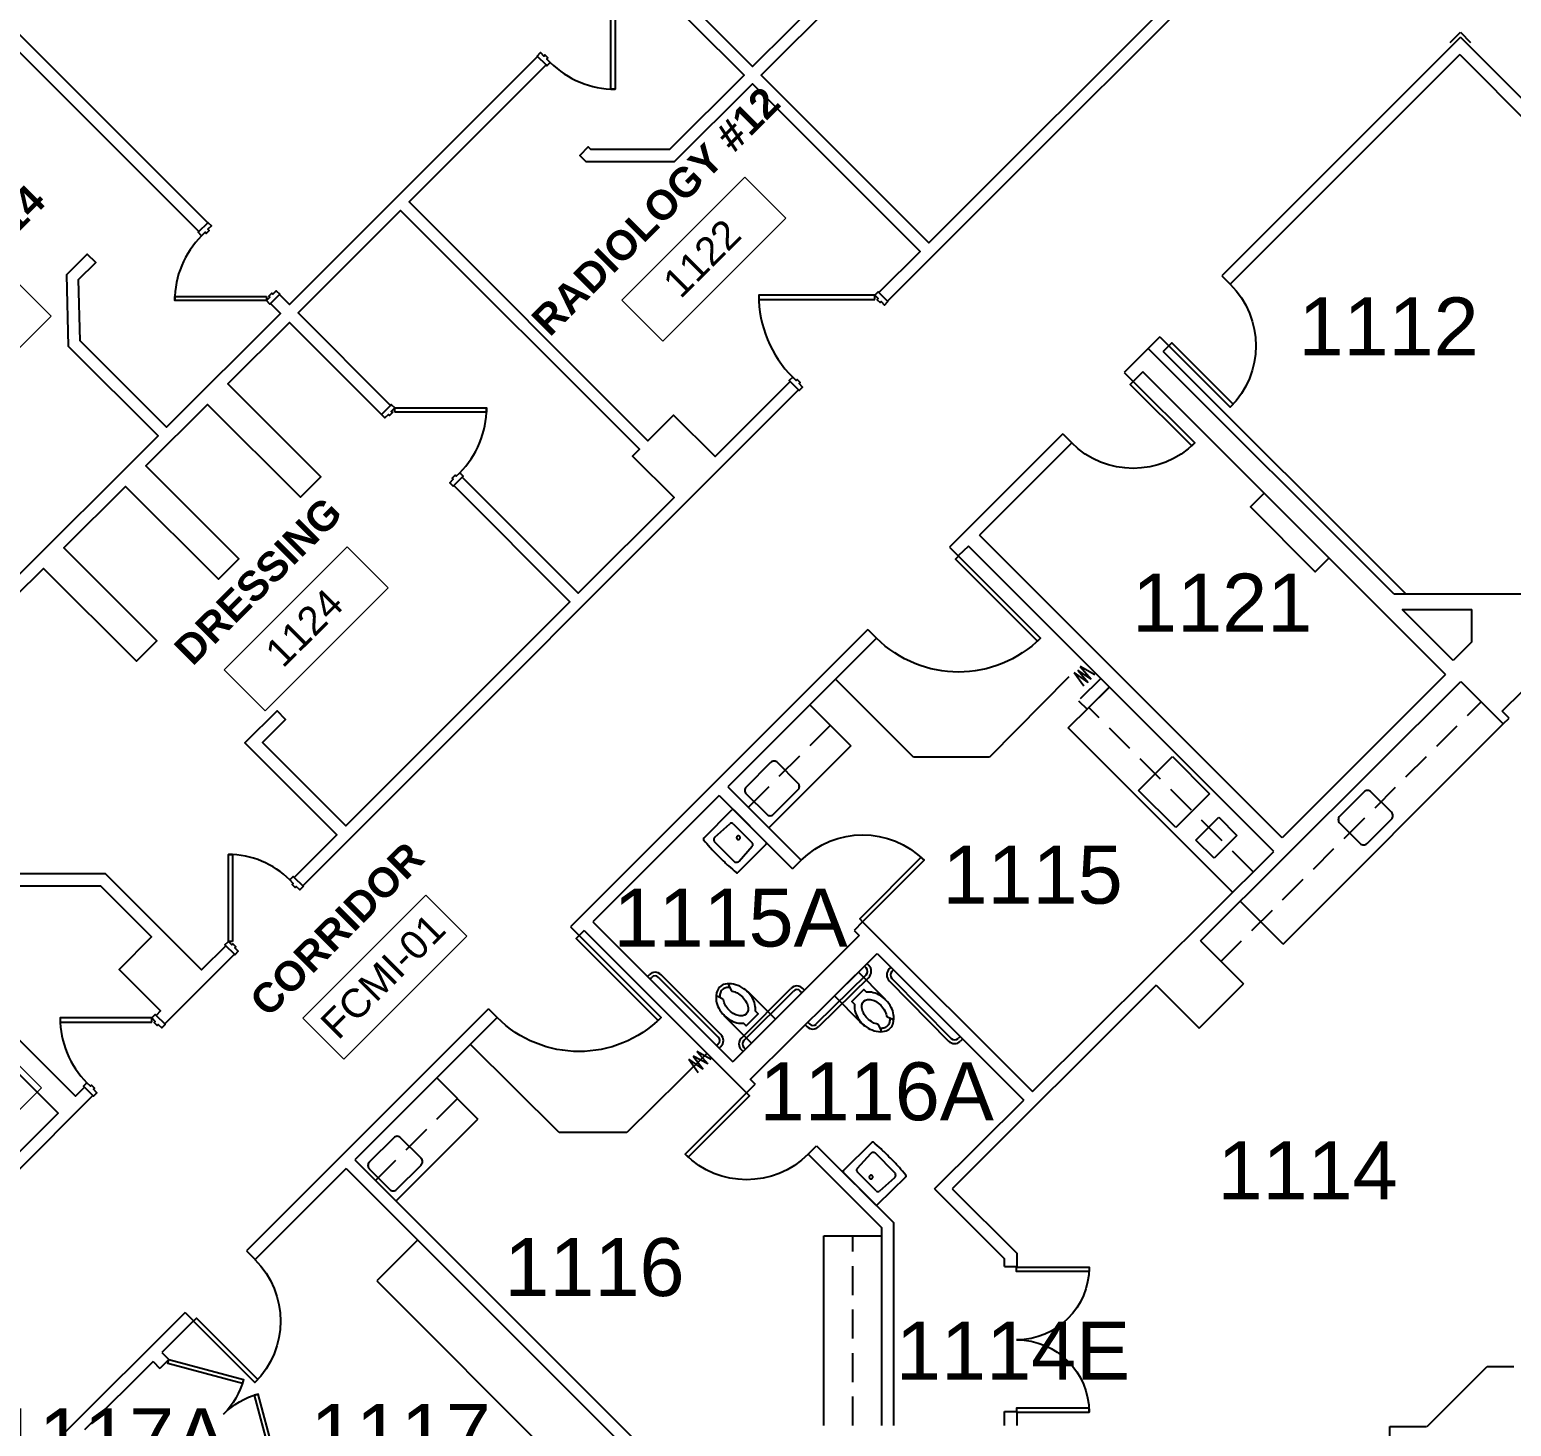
# Model space of a CAD drawing. Header units: inches. Extents: x -59 to 5745, y -269 to 4477.
# Drawn here: x 1845 to 2458, y 631 to 1210 of the extents above; entities that cross this region are included whole.
import ezdxf

# ---------------------------------------------------------------- set-up
doc = ezdxf.new("R2010")
doc.units = ezdxf.units.IN
doc.header["$LTSCALE"] = 96
doc.header["$MEASUREMENT"] = 0
doc.linetypes.add('HIDDEN2', pattern=[0.1875, 0.125, -0.0625])
doc.layers.get('0').update_dxf_attribs({"linetype": 'CONTINUOUS'})
for name, color, linetype in [('A-ANNO-ROOM', 4, 'CONTINUOUS'), ('A-DOOR', 2, 'CONTINUOUS'), ('A-FLOR-CASE', 3, 'CONTINUOUS'), ('A-FLOR-CASE-UPPR', 3, 'HIDDEN2'), ('A-FLOR-HRAL', 1, 'CONTINUOUS'), ('A-FLOR-PFIX', 2, 'CONTINUOUS'), ('A-WALL-FULL', 6, 'CONTINUOUS'), ('X-CLNG-TRAK', 5, 'CONTINUOUS')]:
    doc.layers.add(name, color=color, linetype=linetype)
doc.layers.add('A-AREA-IDEN', color=2, linetype='CONTINUOUS', lineweight=9)
doc.styles.add('Arial', font='arial.ttf')
doc.styles.add('Arial_2', font='arial.ttf', dxfattribs={"height": 11.802395})
doc.styles.add('Arial_B', font='arialbd.ttf', dxfattribs={"height": 12.177074})

# ---------------------------------------------------------------- blocks, each defined once
blk = doc.blocks.new('*U17')
for p, q in [((0, 0), (0, 0)), ((36, 0), (36, 0))]:
    blk.add_line(p, q)
blk.add_lwpolyline([(0, 0), (0, 36), (1.75, 36), (1.75, 0)], close=True)
blk.add_arc((0, 0), 36, 0, 90)
blk = doc.blocks.new('*U78')
for p, q in [((0, 0), (0, 0)), ((-48, 0), (-48, 0))]:
    blk.add_line(p, q)
blk.add_lwpolyline([(0, 0), (0, 48), (-1.75, 48), (-1.75, 0)], close=True)
blk.add_arc((0, 0), 48, 90, 180)
blk = doc.blocks.new('*U19')
for p, q in [((0, 0), (0, 0)), ((-36, 0), (-36, 0))]:
    blk.add_line(p, q)
blk.add_lwpolyline([(0, 0), (0, 36), (-1.75, 36), (-1.75, 0)], close=True)
blk.add_arc((0, 0), 36, 90, 180)
blk = doc.blocks.new('*U80')
for p, q in [((0, 0), (0, 0)), ((32, 0), (32, 0))]:
    blk.add_line(p, q)
blk.add_lwpolyline([(0, 0), (27.71, -16), (28.59, -14.48), (0.88, 1.52)], close=True)
blk.add_arc((0, 0), 32, 330, 0)
blk = doc.blocks.new('*U81')
for p, q in [((0, 0), (0, 0)), ((-32, 0), (-32, 0))]:
    blk.add_line(p, q)
blk.add_lwpolyline([(0, 0), (-27.71, -16), (-28.59, -14.48), (-0.88, 1.52)], close=True)
blk.add_arc((0, 0), 32, 180, 210)
blk = doc.blocks.new('*U82')
for p, q in [((0, 0), (0, 0)), ((36, 0), (36, 0))]:
    blk.add_line(p, q)
blk.add_lwpolyline([(0, 0), (0, 36), (1.75, 36), (1.75, 0)], close=True)
blk.add_arc((0, 0), 36, 0, 90)
blk = doc.blocks.new('*U79')
for p, q in [((0, 0), (0, 0)), ((-36, 0), (-36, 0))]:
    blk.add_line(p, q)
blk.add_lwpolyline([(0, 0), (0, -36), (-1.75, -36), (-1.75, 0)], close=True)
blk.add_arc((0, 0), 36, 180, 270)
blk = doc.blocks.new('*U83')
for p, q in [((0, 0), (0, 0)), ((30, 0), (30, 0))]:
    blk.add_line(p, q)
blk.add_lwpolyline([(0, 0), (0, 30), (1.75, 30), (1.75, 0)], close=True)
blk.add_arc((0, 0), 30, 0, 90)
blk = doc.blocks.new('*U84')
for p, q in [((0, 0), (0, 0)), ((-30, 0), (-30, 0))]:
    blk.add_line(p, q)
blk.add_lwpolyline([(0, 0), (0, 30), (-1.75, 30), (-1.75, 0)], close=True)
blk.add_arc((0, 0), 30, 90, 180)
blk = doc.blocks.new('Room Tag - Room Tag-10342-LEVEL 01 OVERALL FLOOR PLAN CATH _1')
at = {"layer": 'A-AREA-IDEN'}
for p, q in [((-0.375, -0.0625), (-0.375, -0.3125)), ((-0.375, -0.0625), (0.375, -0.0625)), ((0.375, -0.0625), (0.375, -0.3125)), ((-0.375, -0.3125), (0.375, -0.3125))]:
    blk.add_line(p, q, dxfattribs=at)

msp = doc.modelspace()

# ---------------------------------------------------------------- linework, layer by layer
at = {"layer": 'A-DOOR'}
for points in [[(2085.15, 1222.84), (2086.9, 1222.84), (2086.9, 1184.84), (2085.15, 1184.84)], [(1942.57, 1099.12), (1942.57, 1097.37), (1904.57, 1097.37), (1904.57, 1099.12)], [(2194.28, 1097.88), (2194.28, 1099.63), (2146.28, 1099.63), (2146.28, 1097.88)], [(1995.65, 1051.21), (1995.65, 1052.96), (2033.65, 1052.96), (2033.65, 1051.21)], [(1928.53, 832.13), (1926.78, 832.13), (1926.78, 868.13), (1928.53, 868.13)], [(1895.14, 798.74), (1895.14, 800.49), (1857.14, 800.49), (1857.14, 798.74)]]:
    msp.add_lwpolyline(points, close=True, dxfattribs=at)
for points in [[(2054.72, 1198.44), (2054.55, 1198.62), (2055.96, 1200.03), (2057.37, 1198.62), (2057.82, 1199.06), (2059.05, 1197.82), (2058.61, 1197.38), (2060.03, 1195.97), (2058.61, 1194.55), (2058.26, 1194.91)], [(1918.27, 1129.63), (1918.35, 1129.72), (1919.77, 1128.31), (1918.35, 1126.89), (1918.8, 1126.45), (1917.56, 1125.21), (1917.12, 1125.66), (1915.7, 1124.24), (1914.29, 1125.66), (1914.55, 1125.92)], [(1944.25, 1096.22), (1943.99, 1095.96), (1942.57, 1097.37), (1943.99, 1098.79), (1943.54, 1099.23), (1944.78, 1100.47), (1945.22, 1100.02), (1946.64, 1101.44), (1948.05, 1100.02), (1947.96, 1099.94)], [(2196.05, 1100.69), (2195.69, 1101.05), (2194.28, 1099.63), (2195.69, 1098.22), (2195.25, 1097.77), (2196.49, 1096.54), (2196.93, 1096.98), (2198.35, 1095.56), (2199.76, 1096.98), (2199.58, 1097.16)], [(2162.81, 1060.39), (2162.99, 1060.21), (2164.41, 1061.62), (2162.99, 1063.04), (2163.43, 1063.48), (2162.2, 1064.72), (2161.75, 1064.28), (2160.34, 1065.69), (2158.93, 1064.28), (2159.28, 1063.92)], [(1993.87, 1054.01), (1994.23, 1054.37), (1995.65, 1052.96), (1994.23, 1051.54), (1994.68, 1051.1), (1993.44, 1049.86), (1993, 1050.31), (1991.58, 1048.89), (1990.23, 1050.25)], [(2020.04, 1020.79), (2019.87, 1020.61), (2018.45, 1022.02), (2019.87, 1023.44), (2019.42, 1023.88), (2020.66, 1025.12), (2021.1, 1024.67), (2022.52, 1026.09), (2023.93, 1024.67), (2023.58, 1024.32)], [(1957.54, 855.11), (1957.72, 854.94), (1956.3, 853.52), (1954.89, 854.94), (1954.45, 854.5), (1953.21, 855.73), (1953.65, 856.17), (1952.24, 857.59), (1953.65, 859), (1954.01, 858.65)], [(1925.72, 830.37), (1925.37, 830.72), (1926.78, 832.13), (1928.2, 830.72), (1928.64, 831.16), (1929.88, 829.92), (1929.43, 829.48), (1930.85, 828.07), (1929.43, 826.65), (1929.26, 826.83)], [(1896.91, 801.55), (1896.55, 801.9), (1895.14, 800.49), (1896.55, 799.08), (1896.11, 798.63), (1897.35, 797.4), (1897.79, 797.84), (1899.21, 796.42), (1900.62, 797.84), (1900.44, 798.02)], [(1870.74, 768.32), (1870.92, 768.14), (1872.34, 769.55), (1870.92, 770.97), (1871.36, 771.41), (1870.13, 772.65), (1869.68, 772.21), (1868.27, 773.62), (1866.86, 772.21), (1867.21, 771.85)]]:
    msp.add_lwpolyline(points, dxfattribs=at)
for centre, radius, start, end in [((2086.9, 1222.84), 38, 225, 270), ((1942.57, 1097.37), 38, 135, 180), ((2194.28, 1099.63), 48, 180, 225), ((1995.65, 1052.96), 38, 315, 0), ((1926.78, 832.13), 36, 45, 90), ((1895.14, 800.49), 38, 180, 225)]:
    msp.add_arc(centre, radius, start, end, dxfattribs=at)
at = {"layer": 'A-FLOR-CASE'}
for p, q in [((2274.4, 920.52), (2291.42, 937.45)), ((2167.39, 930.07), (2184.36, 913.1)), ((2278.69, 931.79), (2282.23, 928.26)), ((2342.33, 852.59), (2274.4, 920.52)), ((2363.39, 830.98), (2454.39, 922.18)), ((2184.36, 913.1), (2150.42, 879.16)), ((2303.53, 894.66), (2317.53, 908.66)), ((2317.53, 908.66), (2332.88, 893.3)), ((2318.89, 879.3), (2303.53, 894.66)), ((2332.88, 893.3), (2318.89, 879.3)), ((2327.17, 874.11), (2336.65, 883.59)), ((2336.65, 883.59), (2344.22, 876.03)), ((2334.73, 866.55), (2327.17, 874.11)), ((2344.22, 876.03), (2334.73, 866.55)), ((2363.28, 831.08), (2345.71, 848.65)), ((2013.02, 775.7), (2030.07, 758.65)), ((1996.14, 724.69), (2030.07, 758.65)), ((2005.17, 708.59), (1988.2, 691.62)), ((2173.23, 631.78), (2173.23, 710.27)), ((2173.23, 710.27), (2197.23, 710.27)), ((1988.2, 691.62), (2068.09, 611.74))]:
    msp.add_line(p, q, dxfattribs=at)
at = {"layer": 'A-FLOR-CASE-UPPR'}
for p, q in [((2287.88, 940.98), (2278.69, 931.79)), ((2350.81, 861.08), (2282.91, 928.99)), ((2337.63, 823.98), (2445.3, 931.27)), ((2175.88, 921.59), (2141.94, 887.64)), ((1987.66, 733.18), (2021.58, 767.13)), ((2185.23, 631.78), (2185.23, 710.27))]:
    msp.add_line(p, q, dxfattribs=at)
at = {"layer": 'A-FLOR-HRAL'}
for p, q in [((2432.44, 1204.19), (2436.68, 1208.43)), ((2436.68, 1208.43), (2440.93, 1204.19))]:
    msp.add_line(p, q, dxfattribs=at)
at = {"layer": 'A-FLOR-PFIX'}
for p, q in [((2123.52, 874.88), (2135.22, 886.58)), ((2135.93, 886.58), (2149.36, 873.15)), ((2128.18, 875.35), (2134.32, 880.85)), ((2135.69, 880.81), (2143.59, 872.91)), ((2128.12, 873.18), (2135.95, 865.34)), ((2149.36, 872.44), (2137.66, 860.74)), ((2138.13, 865.4), (2143.62, 871.54)), ((2190.09, 821.89), (2190.79, 821.18)), ((2191.16, 822.94), (2191.86, 822.23)), ((2100.22, 817.64), (2100.93, 818.35)), ((2101.28, 816.58), (2101.99, 817.29)), ((2129.56, 792.54), (2104.81, 817.29)), ((2130.62, 793.6), (2105.87, 818.35)), ((2190.77, 818.35), (2170.13, 797.98)), ((2191.83, 817.28), (2171.19, 796.91)), ((2200.3, 815.81), (2224.89, 790.9)), ((2201.05, 821.47), (2200.33, 820.76)), ((2201.37, 816.87), (2225.96, 791.96)), ((2202.1, 820.4), (2201.39, 819.7)), ((2139.11, 792.18), (2159.62, 812.69)), ((2140.17, 791.12), (2160.68, 811.63)), ((2164.21, 810.92), (2163.5, 811.63)), ((2165.27, 811.98), (2164.56, 812.69)), ((2165.53, 797.65), (2166.24, 796.94)), ((2166.6, 798.71), (2167.3, 798)), ((2229.5, 792.64), (2228.79, 791.94)), ((2230.55, 791.57), (2229.84, 790.87)), ((2128.86, 789), (2129.56, 789.71)), ((2129.92, 787.94), (2130.62, 788.65)), ((2139.82, 786.53), (2139.11, 787.24)), ((2140.88, 787.59), (2140.17, 788.3)), ((2181.31, 737.35), (2193.08, 748.97)), ((2192.58, 744.31), (2187.05, 738.21)), ((2202.54, 736.48), (2194.76, 744.36)), ((2194.65, 723.12), (2181.3, 736.64)), ((2194.92, 728.89), (2187.08, 736.84)), ((2207.13, 734.74), (2195.36, 723.12)), ((2202.47, 734.3), (2196.3, 728.85))]:
    msp.add_line(p, q, dxfattribs=at)
msp.add_lwpolyline([(2382.29, 990.82), (2376.64, 985.16), (2349.77, 1012.04), (2355.42, 1017.69)], dxfattribs=at)
for points in [[(2162.54, 897.69), (2154.06, 906.17, 0.414214), (2151.23, 906.17), (2141.13, 896.07, 0.414214), (2141.13, 893.24), (2149.61, 884.76, 0.414214), (2152.44, 884.76), (2162.54, 894.86, 0.414214)], [(2386.74, 881.14), (2395.23, 872.66, 0.414214), (2398.06, 872.66), (2408.16, 882.76, 0.414214), (2408.16, 885.59), (2399.67, 894.07, 0.414214), (2396.84, 894.07), (2386.74, 883.97, 0.414214)], [(1985.13, 737.98), (1993.61, 729.5, 0.414214), (1996.44, 729.5), (2006.54, 739.6, 0.414214), (2006.54, 742.43), (1998.06, 750.91, 0.414214), (1995.23, 750.91), (1985.13, 740.81, 0.414214)]]:
    msp.add_lwpolyline(points, format="xyb", close=True, dxfattribs=at)
for points in [[(2199.07, 807.71, 0.022673), (2198.05, 808.84), (2187.6, 819.43), (2177.63, 809.6), (2188.08, 799.01)], [(2134.35, 814.61, 0.562484), (2133.9, 813.88), (2134.95, 811.79, 0.238976), (2135.32, 811.52, -0.08035), (2137.3, 810.85, -0.074934), (2139.55, 809.19, -0.074934), (2141.21, 806.94, -0.085426), (2141.9, 804.83, -0.066386), (2141.92, 803.66, -0.330534), (2139.59, 801.33, -0.066386), (2138.42, 801.34, -0.085426), (2136.3, 802.03, -0.074934), (2134.05, 803.69, -0.074934), (2132.39, 805.94, -0.08035), (2131.72, 807.93, 0.238976), (2131.45, 808.29), (2129.38, 809.33, 0.549653), (2128.66, 808.9)], [(2130.09, 813.22, 0.143932), (2128.85, 810.93, 0.06085), (2128.66, 808.96)], [(2142.73, 810.48, 0.065232), (2139.26, 813.15, 0.077997), (2135.85, 814.47, 0.107177), (2132.38, 814.47, 0.143932), (2130.09, 813.22)], [(2131.15, 812.16, 0.143932), (2130.31, 810.62, 0.063273), (2130.17, 808.94)], [(2134.27, 813.15, 0.059203), (2132.7, 813, 0.143932), (2131.15, 812.16)], [(2131.8, 801.71, 0.022673), (2132.83, 800.58), (2143.35, 790.06), (2153.25, 799.96), (2142.73, 810.48)], [(2131.93, 801.57, 0.074934), (2134.9, 799.38, 0.085426), (2137.98, 798.37, 0.066386), (2139.95, 798.35), (2141.05, 797.25), (2146, 802.2), (2144.9, 803.3, 0.066386), (2144.87, 805.26, 0.085426), (2143.86, 808.34, 0.111314), (2140.32, 812.48)], [(2198.94, 807.85, 0.074934), (2195.99, 810.06, 0.085426), (2192.91, 811.09, 0.066386), (2190.95, 811.13), (2189.86, 812.23), (2184.87, 807.31), (2185.97, 806.21, 0.066386), (2185.98, 804.24, 0.085426), (2186.97, 801.16, 0.111314), (2190.48, 797)], [(2196.44, 794.83, 0.562484), (2196.9, 795.55), (2195.85, 797.65, 0.238976), (2195.49, 797.92, -0.08035), (2193.51, 798.61, -0.074934), (2191.27, 800.28, -0.074934), (2189.63, 802.54, -0.085426), (2188.95, 804.66, -0.066386), (2188.94, 805.83, -0.330534), (2191.29, 808.15, -0.066386), (2192.46, 808.12, -0.085426), (2194.57, 807.42, -0.074934), (2196.81, 805.74, -0.074934), (2198.45, 803.48, -0.08035), (2199.11, 801.49, 0.238976), (2199.38, 801.13), (2201.44, 800.07, 0.549653), (2202.17, 800.5)], [(2188.08, 799.01, 0.065232), (2191.53, 796.32, 0.077997), (2194.94, 794.98, 0.107177), (2198.41, 794.96, 0.143932), (2200.7, 796.19)], [(2196.53, 796.28, 0.059203), (2198.1, 796.42, 0.143932), (2199.65, 797.26)], [(2199.65, 797.26, 0.143932), (2200.5, 798.79, 0.063273), (2200.66, 800.47)], [(2200.7, 796.19, 0.143932), (2201.97, 798.47, 0.06085), (2202.16, 800.44)]]:
    msp.add_lwpolyline(points, format="xyb", dxfattribs=at)
for centre, radius, start, end in [((2135.63, 886.18), 0.574, 119.99986, 134.99976), ((2135.5, 886.4), 0.321, 99.89643, 120.00044), ((2135.57, 885.97), 0.753, 90.00017, 99.89633), ((2135.57, 885.97), 0.753, 80.10367, 89.99983), ((2135.65, 886.4), 0.321, 59.99956, 80.10357), ((2135.52, 886.18), 0.574, 45.00024, 60.00014), ((2135.09, 879.99), 1.15, 117.35009, 131.82002), ((2134.85, 880.45), 0.631, 97.75152, 117.35033), ((2134.97, 879.55), 1.54, 88.41005, 97.75119), ((2134.97, 879.55), 1.54, 79.06883, 88.40997), ((2135.14, 880.44), 0.631, 59.47026, 79.06906), ((2134.88, 879.99), 1.15, 44.99995, 59.46988), ((2124.16, 874.52), 0.783, 168.31971, 177.26751), ((2124.16, 874.52), 0.783, 177.26723, 186.21503), ((2123.69, 874.47), 0.312, 186.21544, 205.44609), ((2123.7, 874.61), 0.312, 149.08935, 168.32), ((2123.93, 874.58), 0.578, 205.44569, 219.53482), ((2123.93, 874.47), 0.578, 134.99998, 149.08911), ((2224.44, 957.54), 130.9, 219.53495, 221.35669), ((2153.98, 895.51), 37.02, 221.35664, 224.78244), ((2128.76, 874.25), 1.08, 166.76264, 178.41023), ((2128.76, 874.25), 1.08, 178.40997, 190.05756), ((2131.05, 874.66), 3.41, 190.05756, 196.60194), ((2131.03, 873.72), 3.41, 160.21815, 166.76253), ((2128.61, 873.93), 0.86, 196.60207, 213.35251), ((2128.63, 874.58), 0.86, 143.46769, 160.21813), ((2129.37, 874.43), 1.77, 213.35251, 225.0001), ((2129.36, 874.03), 1.77, 131.82008, 143.46767), ((2137.87, 875.09), 0.75, 165.00002, 175.00003), ((2137.87, 875.09), 0.75, 174.99999, 185.00001), ((2137.87, 875.09), 0.75, 184.99997, 194.99998), ((2137.87, 875.09), 0.75, 154.99981, 164.99982), ((2137.87, 875.09), 0.75, 195.00018, 205.00019), ((2137.87, 875.09), 0.75, 145.00027, 155.00028), ((2137.87, 875.09), 0.75, 204.99972, 214.99973), ((2137.87, 875.09), 0.75, 134.99992, 144.99993), ((2137.87, 875.09), 0.75, 215.00007, 225.00008), ((2137.87, 875.09), 0.75, 125.00007, 135.00008), ((2137.87, 875.09), 0.75, 224.99992, 234.99993), ((2137.87, 875.09), 0.75, 114.99972, 124.99973), ((2137.87, 875.09), 0.75, 235.00027, 245.00028), ((2137.87, 875.09), 0.75, 105.00018, 115.00019), ((2137.87, 875.09), 0.75, 244.99981, 254.99982), ((2137.87, 875.09), 0.75, 94.99997, 104.99998), ((2137.87, 875.09), 0.75, 255.00002, 265.00003), ((2137.87, 875.09), 0.75, 84.99999, 95.00001), ((2137.87, 875.09), 0.75, 264.99999, 275.00001), ((2137.87, 875.09), 0.75, 75.00002, 85.00003), ((2137.87, 875.09), 0.75, 274.99997, 284.99998), ((2137.87, 875.09), 0.75, 64.99981, 74.99982), ((2137.87, 875.09), 0.75, 285.00018, 295.00019), ((2137.87, 875.09), 0.75, 55.00027, 65.00028), ((2137.87, 875.09), 0.75, 294.99972, 304.99973), ((2137.87, 875.09), 0.75, 44.99992, 54.99993), ((2137.87, 875.09), 0.75, 305.00007, 315.00008), ((2137.87, 875.09), 0.75, 35.00007, 45.00008), ((2137.87, 875.09), 0.75, 314.99992, 324.99993), ((2137.87, 875.09), 0.75, 24.99972, 34.99973), ((2137.87, 875.09), 0.75, 325.00027, 335.00028), ((2137.87, 875.09), 0.75, 15.00018, 25.00019), ((2137.87, 875.09), 0.75, 334.99981, 344.99982), ((2137.87, 875.09), 0.75, 4.99997, 14.99998), ((2137.87, 875.09), 0.75, 345.00002, 355.00003), ((2137.87, 875.09), 0.75, 354.99999, 5.00001), ((2142.77, 872.1), 1.15, 30.53012, 45.00005), ((2142.77, 872.31), 1.15, 318.17998, 332.64991), ((2143.22, 872.36), 0.631, 10.93094, 30.52974), ((2143.23, 872.07), 0.631, 332.64967, 352.24848), ((2142.33, 872.19), 1.54, 1.59003, 10.93117), ((2142.33, 872.19), 1.54, 352.24881, 1.58995), ((2148.96, 872.74), 0.574, 29.99986, 44.99976), ((2148.96, 872.85), 0.574, 315.00024, 330.00014), ((2149.18, 872.87), 0.321, 9.89643, 30.00044), ((2149.18, 872.72), 0.321, 329.99956, 350.10357), ((2148.75, 872.79), 0.753, 0.00017, 9.89633), ((2148.75, 872.79), 0.753, 350.10367, 359.99983), ((2723.58, 1460.8), 839.53, 224.78246, 224.99996), ((2723.58, 1460.8), 839.53, 225.00004, 225.21754), ((2158.29, 891.2), 37.02, 225.21756, 228.64336), ((2137.21, 866.6), 1.77, 224.9999, 236.64749), ((2136.71, 865.83), 0.86, 236.64749, 253.39793), ((2137.43, 868.27), 3.41, 253.39806, 259.94244), ((2137.03, 865.98), 1.08, 259.94244, 271.59003), ((2137.03, 865.98), 1.08, 271.58977, 283.23736), ((2136.49, 868.25), 3.41, 283.23747, 289.78185), ((2137.36, 865.85), 0.86, 289.78187, 306.53231), ((2136.81, 866.58), 1.77, 306.53233, 318.17992), ((2220.31, 961.66), 130.9, 228.64331, 230.46505), ((2137.36, 861.16), 0.578, 230.46518, 244.55431), ((2137.24, 860.91), 0.312, 244.55391, 263.78456), ((2137.29, 861.38), 0.783, 263.78497, 272.73277), ((2137.29, 861.38), 0.783, 272.73249, 281.68029), ((2137.39, 860.92), 0.312, 281.68, 300.91065), ((2137.25, 861.15), 0.578, 300.91089, 315.00002), ((2189.37, 819.77), 3.5, 314.62871, 44.62871), ((2103.4, 815.87), 3.5, 45, 135), ((2103.4, 815.87), 2, 45, 135), ((2189.37, 819.77), 2, 314.62871, 44.62871), ((2202.79, 818.27), 3.5, 134.62871, 224.62871), ((2202.79, 818.27), 2, 134.62871, 224.62871), ((2162.09, 810.22), 3.5, 45, 135), ((2162.09, 810.22), 2, 45, 135), ((2136.08, 808.7), 7.43, 178.42584, 188.32752), ((2138.19, 809.01), 9.56, 188.32752, 207.85836), ((2140.69, 810.33), 12.38, 207.85836, 225), ((2190.13, 799.15), 12.38, 27.48707, 44.62871), ((2192.63, 800.46), 9.56, 7.95623, 27.48707), ((2168.73, 799.4), 2, 224.62871, 314.62871), ((2194.75, 800.75), 7.43, 358.05455, 7.95623), ((2128.15, 791.12), 2, 315, 45), ((2128.15, 791.12), 3.5, 315, 45), ((2141.58, 789.71), 3.5, 135, 225), ((2141.58, 789.71), 2, 135, 225), ((2168.73, 799.4), 3.5, 224.62871, 314.62871), ((2227.38, 793.36), 2, 224.62871, 314.62871), ((2227.38, 793.36), 3.5, 224.62871, 314.62871), ((2193.49, 748.56), 0.578, 120.5396, 134.62873), ((2193.35, 748.79), 0.312, 101.30871, 120.53936), ((2193.45, 748.33), 0.783, 92.3612, 101.309), ((2193.45, 748.33), 0.783, 83.41368, 92.36148), ((2193.5, 748.8), 0.312, 64.18262, 83.41326), ((2193.39, 748.56), 0.578, 50.09389, 64.18302), ((2109.78, 648.59), 130.9, 48.27202, 50.09376), ((2193.9, 743.12), 1.77, 126.16104, 137.80863), ((2193.36, 743.86), 0.86, 109.41058, 126.16102), ((2194.2, 741.46), 3.41, 102.86618, 109.41056), ((2193.68, 743.73), 1.08, 91.21848, 102.86607), ((2193.68, 743.73), 1.08, 79.57115, 91.21874), ((2193.26, 741.44), 3.41, 73.02677, 79.57115), ((2194.01, 743.87), 0.86, 56.2762, 73.02664), ((2193.5, 743.12), 1.77, 44.62861, 56.2762), ((2172.26, 718.65), 37.02, 44.84627, 48.27207), ((1603.29, 152.72), 839.53, 44.62875, 44.84625), ((1603.29, 152.72), 839.53, 44.41117, 44.62867), ((2181.92, 736.99), 0.753, 169.73238, 179.62854), ((2181.92, 736.99), 0.753, 179.62888, 189.52503), ((2181.49, 737.07), 0.321, 149.62826, 169.73228), ((2181.49, 736.92), 0.321, 189.52514, 209.62915), ((2181.71, 737.05), 0.574, 209.62857, 224.62847), ((2181.71, 736.94), 0.574, 134.62895, 149.62884), ((2188.34, 737.55), 1.54, 171.87752, 181.21866), ((2188.34, 737.55), 1.54, 181.21874, 190.55988), ((2187.44, 737.68), 0.631, 152.27838, 171.87719), ((2187.45, 737.39), 0.631, 190.55964, 210.15845), ((2187.91, 737.44), 1.15, 137.80869, 152.27862), ((2187.9, 737.65), 1.15, 210.15883, 224.62876), ((2201.28, 735.23), 1.77, 32.98122, 44.62881), ((2202.05, 735.73), 0.86, 16.23078, 32.98122), ((2199.6, 735.02), 3.41, 9.68627, 16.23064), ((2176.54, 714.31), 37.02, 40.98535, 44.41115), ((2105.68, 652.74), 130.9, 39.16366, 40.9854), ((2192.78, 734.62), 0.75, 164.62873, 174.62874), ((2192.78, 734.62), 0.75, 174.6287, 184.62872), ((2192.78, 734.62), 0.75, 184.62868, 194.62869), ((2192.78, 734.62), 0.75, 154.62852, 164.62853), ((2192.78, 734.62), 0.75, 194.62889, 204.6289), ((2192.78, 734.62), 0.75, 144.62897, 154.62899), ((2192.78, 734.62), 0.75, 204.62843, 214.62844), ((2192.78, 734.62), 0.75, 214.62878, 224.62879), ((2192.78, 734.62), 0.75, 134.62863, 144.62864), ((2192.78, 734.62), 0.75, 124.62878, 134.62879), ((2192.78, 734.62), 0.75, 224.62863, 234.62864), ((2192.78, 734.62), 0.75, 234.62897, 244.62899), ((2192.78, 734.62), 0.75, 114.62843, 124.62844), ((2192.78, 734.62), 0.75, 244.62852, 254.62853), ((2192.78, 734.62), 0.75, 104.62889, 114.6289), ((2192.78, 734.62), 0.75, 254.62873, 264.62874), ((2192.78, 734.62), 0.75, 94.62868, 104.62869), ((2192.78, 734.62), 0.75, 264.6287, 274.62872), ((2192.78, 734.62), 0.75, 84.6287, 94.62872), ((2192.78, 734.62), 0.75, 274.62868, 284.62869), ((2192.78, 734.62), 0.75, 74.62873, 84.62874), ((2192.78, 734.62), 0.75, 284.62889, 294.6289), ((2192.78, 734.62), 0.75, 64.62852, 74.62853), ((2192.78, 734.62), 0.75, 294.62843, 304.62844), ((2192.78, 734.62), 0.75, 54.62897, 64.62899), ((2192.78, 734.62), 0.75, 304.62878, 314.62879), ((2192.78, 734.62), 0.75, 44.62863, 54.62864), ((2192.78, 734.62), 0.75, 314.62863, 324.62864), ((2192.78, 734.62), 0.75, 34.62878, 44.62879), ((2192.78, 734.62), 0.75, 324.62897, 334.62899), ((2192.78, 734.62), 0.75, 24.62843, 34.62844), ((2192.78, 734.62), 0.75, 14.62889, 24.6289), ((2192.78, 734.62), 0.75, 334.62852, 344.62853), ((2192.78, 734.62), 0.75, 344.62873, 354.62874), ((2192.78, 734.62), 0.75, 4.62868, 14.62869), ((2192.78, 734.62), 0.75, 354.6287, 4.62872), ((2201.3, 735.63), 1.77, 311.44879, 323.09638), ((2202.03, 735.08), 0.86, 323.0964, 339.84684), ((2199.64, 735.96), 3.41, 339.84686, 346.39124), ((2201.9, 735.41), 1.08, 346.39135, 358.03894), ((2201.9, 735.41), 1.08, 358.03868, 9.68627), ((2206.73, 735.15), 0.578, 314.62869, 328.71782), ((2206.72, 735.05), 0.578, 25.0744, 39.16353), ((2206.96, 735.01), 0.312, 328.71806, 347.9487), ((2206.96, 735.16), 0.312, 5.84415, 25.0748), ((2206.5, 735.11), 0.783, 347.94842, 356.89622), ((2206.5, 735.11), 0.783, 356.89594, 5.84374), ((2195.74, 729.7), 1.15, 224.62866, 239.09859), ((2195.48, 729.26), 0.631, 239.09896, 258.69777), ((2195.65, 730.15), 1.54, 258.69754, 268.03868), ((2195.65, 730.15), 1.54, 268.03876, 277.3799), ((2195.77, 729.25), 0.631, 277.38023, 296.97904), ((2195.53, 729.71), 1.15, 296.9788, 311.44872), ((2195.06, 723.52), 0.574, 224.62895, 239.62884), ((2194.93, 723.31), 0.321, 239.62826, 259.73228), ((2195.01, 723.73), 0.753, 259.73238, 269.62854), ((2195.01, 723.73), 0.753, 269.62888, 279.52503), ((2195.08, 723.3), 0.321, 279.52514, 299.62915), ((2194.96, 723.52), 0.574, 299.62857, 314.62847)]:
    msp.add_arc(centre, radius, start, end, dxfattribs=at)
at = {"layer": 'A-WALL-FULL'}
for p, q in [((2436.67, 1206.4), (2337.91, 1107.68)), ((2436.67, 1206.4), (2475.1, 1167.97)), ((2436.5, 1199.18), (2341.47, 1104.15)), ((2436.5, 1199.18), (2466.85, 1168.8)), ((2337.91, 1107.68), (2341.47, 1104.15)), ((2312.29, 1082.39), (2307.52, 1077.62)), ((2312.28, 1082.4), (2316.01, 1078.69)), ((2307.52, 1077.62), (2297.56, 1067.66)), ((2409.16, 975.97), (2307.52, 1077.62)), ((2316.01, 1078.69), (2313.71, 1076.38)), ((2414.11, 975.97), (2313.71, 1076.38)), ((2297.56, 1067.66), (2301.27, 1063.94)), ((2305.22, 1067.9), (2301.27, 1063.95)), ((2430.49, 942.62), (2305.22, 1067.9)), ((2272.1, 1042.2), (2229.38, 999.49)), ((2275.81, 1038.49), (2237.69, 1000.37)), ((2272.1, 1042.2), (2275.81, 1038.49)), ((2362.96, 875.1), (2237.69, 1000.37)), ((2229.38, 999.49), (2225.26, 995.37)), ((2225.26, 995.37), (2228.82, 991.81)), ((2233.1, 995.77), (2228.82, 991.81)), ((2359.45, 869.41), (2233.1, 995.77)), ((2409.16, 975.97), (2466.85, 975.97)), ((2412.54, 969.55), (2441.39, 969.55)), ((2433.66, 948.42), (2412.54, 969.55)), ((2441.39, 956.16), (2441.39, 969.55)), ((2191.5, 961.25), (2068.4, 838.15)), ((2195.04, 957.71), (2133.45, 896.13)), ((2191.5, 961.25), (2195.04, 957.71)), ((2441.39, 956.16), (2433.66, 948.42)), ((2329.15, 832.46), (2436.82, 939.75)), ((2430.49, 942.62), (2362.96, 875.1)), ((2436.82, 939.75), (2454.42, 922.15)), ((2291.42, 937.45), (2282.23, 928.26)), ((2282.91, 928.99), (2291.4, 937.47)), ((2454, 927.39), (2462.49, 935.87)), ((2456.83, 924.56), (2454, 927.39)), ((2454.42, 922.15), (2456.83, 924.56)), ((2133.45, 896.13), (2163.86, 865.72)), ((2129.92, 892.59), (2077.59, 840.27)), ((2129.92, 892.59), (2160.32, 862.19)), ((2163.86, 865.72), (2160.32, 862.19)), ((2259.56, 770.02), (2359.45, 869.41)), ((2077.59, 840.27), (2135.57, 782.29)), ((2189.31, 840.27), (2185.78, 836.73)), ((2189.31, 840.27), (2259.56, 770.02)), ((2068.4, 838.15), (2071.93, 834.61)), ((2074.06, 836.73), (2071.93, 834.61)), ((2074.06, 836.73), (2141.26, 769.53)), ((2187.9, 834.61), (2135.57, 782.29)), ((2185.78, 836.73), (2187.9, 834.61)), ((2329.15, 832.46), (2346.94, 814.67)), ((2142.79, 775.07), (2195.29, 827.22)), ((2195.29, 827.22), (2256.01, 766.5)), ((2310.76, 814.08), (2226.4, 729.79)), ((2310.76, 814.08), (2328.55, 796.29)), ((2328.55, 796.29), (2346.94, 814.67)), ((2034.46, 804.21), (1934.31, 704.06)), ((2034.46, 804.21), (2037.99, 800.67)), ((2037.99, 800.67), (1979.08, 741.76)), ((2021.58, 767.13), (2013.02, 775.7)), ((2141.26, 769.53), (2144.8, 773.06)), ((2142.77, 775.09), (2144.8, 773.06)), ((2219.02, 729.74), (2256.01, 766.5)), ((2166.71, 744.07), (2170.26, 747.6)), ((2166.71, 744.07), (2197.2, 713.58)), ((2170.26, 747.6), (2202.23, 715.63)), ((1975.54, 738.22), (1937.85, 700.53)), ((1975.54, 738.22), (2098.76, 615)), ((1979.08, 741.76), (2102.29, 618.54)), ((2226.4, 729.79), (2253.25, 702.94)), ((2219.02, 729.74), (2248, 700.76)), ((2197.23, 631.78), (2197.2, 713.58)), ((2202.23, 631.78), (2202.23, 715.63)), ((1934.31, 704.06), (1937.85, 700.53)), ((2248, 697.6), (2248, 700.76)), ((2253.25, 697.6), (2253.25, 702.94)), ((2248, 697.6), (2253.25, 697.6)), ((1908.86, 678.61), (1857.9, 627.65)), ((1912.39, 675.07), (1899.32, 662)), ((1908.86, 678.61), (1912.39, 675.07)), ((1895.61, 658.28), (1867.27, 629.95)), ((1895.61, 658.28), (1898.45, 655.44)), ((1902.16, 659.16), (1898.45, 655.44)), ((1899.32, 662), (1902.16, 659.16)), ((2423, 631.44), (2447.75, 656.19)), ((2447.75, 656.19), (2458.75, 656.19)), ((2248, 637.6), (2253.25, 637.6)), ((2248, 631.78), (2248, 637.6)), ((2253.25, 631.78), (2253.25, 637.6)), ((2407.5, 631.44), (2422.72, 631.44)), ((2407.5, 623.6), (2407.5, 631.44))]:
    msp.add_line(p, q, dxfattribs=at)
for points in [[(2097.13, 1233.77), (2140.2, 1190.7), (2109.43, 1159.93), (2076.81, 1159.93), (2075.77, 1160.96), (2072.24, 1157.43), (2074.73, 1154.93), (2111.5, 1154.93), (2143.73, 1187.16), (2213.13, 1117.77), (2196.05, 1100.69), (2199.58, 1097.16), (2377.99, 1275.56)], [(2174.33, 1224.83), (2143.73, 1194.24), (2100.66, 1237.31)], [(2323.02, 1227.67), (2216.66, 1121.31), (2147.27, 1190.7), (2179.33, 1222.76)], [(1833.11, 1207.36), (1914.55, 1125.92), (1918.27, 1129.63), (1833.29, 1214.61)], [(1838.45, 974.74), (1850.26, 986.56), (1888.71, 948.11), (1897.19, 956.6), (1858.75, 995.04), (1884.2, 1020.5), (1922.65, 982.05), (1931.14, 990.54), (1892.69, 1028.98), (1918.15, 1054.44), (1956.59, 1015.99), (1965.08, 1024.48), (1926.63, 1062.92), (1952.09, 1088.38), (1990.23, 1050.25), (1993.94, 1053.96), (1955.63, 1092.27), (1998.05, 1134.7), (2096.9, 1035.85), (2094.1, 1033.05), (2111.26, 1015.9), (2071.63, 976.27), (2023.58, 1024.32), (2020.04, 1020.79), (2068.09, 972.74), (1975.37, 880.02), (1940.91, 914.48), (1950.46, 924.02), (1946.92, 927.55), (1933.67, 914.3), (1937.2, 910.76), (1971.66, 876.3), (1954.01, 858.65), (1957.54, 855.11), (2162.81, 1060.39), (2159.28, 1063.92), (2128.23, 1032.87), (2111.07, 1050.02), (2100.44, 1039.39), (2001.59, 1138.24), (2058.26, 1194.91), (2054.72, 1198.44), (1952.09, 1095.81), (1947.96, 1099.94), (1944.25, 1096.22), (1948.38, 1092.1), (1901.22, 1044.94), (1865.46, 1080.7), (1864.81, 1106.07), (1871.87, 1113.13), (1868.33, 1116.67), (1859.75, 1108.09), (1860.51, 1078.57), (1897.68, 1041.4), (1834.74, 978.45)], [(1790.75, 855.16), (1873.88, 855.16), (1895.04, 833.99), (1881.61, 820.56), (1898.76, 803.4), (1896.91, 801.55), (1900.44, 798.02), (1929.26, 826.83), (1925.72, 830.37), (1915.73, 820.37), (1875.95, 860.16), (1792.83, 860.16)], [(1807.17, 704.74), (1870.74, 768.32), (1867.21, 771.85), (1863.47, 768.12), (1816.49, 815.1)], [(1809.42, 808.03), (1856.4, 761.05), (1808.23, 712.87)]]:
    msp.add_lwpolyline(points, dxfattribs=at)
at = {"layer": 'X-CLNG-TRAK'}
for p, q in [((2285.44, 942.54), (2279.39, 945.96)), ((2279.39, 945.96), (2283.86, 940.7)), ((2210.34, 908.48), (2178.06, 940.73)), ((2274.64, 941.61), (2241.77, 908.48)), ((2282.68, 939.26), (2276.9, 943.46)), ((2276.9, 943.46), (2280.84, 937.95)), ((2283.86, 940.7), (2278.34, 944.38)), ((2278.34, 944.38), (2282.68, 939.26)), ((2241.77, 908.48), (2210.34, 908.48)), ((2063.72, 753.01), (2026.92, 789.6)), ((2124.94, 785.85), (2091.72, 753.01)), ((2126.67, 783.23), (2120.63, 786.65)), ((2120.63, 786.65), (2125.2, 781.51)), ((2123.29, 779.31), (2117.34, 783.36)), ((2117.34, 783.36), (2121.28, 777.84)), ((2125.2, 781.51), (2119.2, 784.7)), ((2119.2, 784.7), (2123.29, 779.31)), ((2091.72, 753.01), (2063.72, 753.01))]:
    msp.add_line(p, q, dxfattribs=at)

# ---------------------------------------------------------------- block references
at = {"layer": 'A-AREA-IDEN', "xscale": 95.99999999999996, "yscale": 95.99999999999996, "zscale": 95.99999999999996, "rotation": 44.99999999999987}
for p in [(2110.83, 1127.22), (1806.72, 1086.65), (1946.25, 974.28), (1978.87, 830.09), (1802.74, 767.34)]:
    msp.add_blockref('Room Tag - Room Tag-10342-LEVEL 01 OVERALL FLOOR PLAN CATH _1', p, dxfattribs=at)
at = {"layer": 'A-DOOR'}
for name, p, xscale, rotation in [('*U17', (2316.01, 1078.69), -0.9999999999999998, 225.0000000000276), ('*U19', (2301.27, 1063.94), -1, 225.0000000000275), ('*U78', (2228.98, 991.65), -0.9999999999999998, 225.0000000000276), ('*U79', (2189.31, 840.27), -0.9999999999999998, 135.0000000000484), ('*U78', (2071.93, 834.61), -0.9999999999999998, 225.0000000000276), ('*U82', (2141.26, 769.53), -0.9999999999999998, 135.0000000000484), ('*U17', (1912.33, 675.01), -1, 225.0000000000279), ('*U84', (2253.02, 697.27), -1, 270), ('*U80', (1902.16, 659.16), -0.9999999999999998, 135.0000000000481), ('*U83', (2253.02, 637.27), -1, 270), ('*U81', (1947.41, 613.9), -0.9999999999999998, 135.0000000000484)]:
    msp.add_blockref(name, p, dxfattribs=dict(at, xscale=xscale, rotation=rotation))

# ---------------------------------------------------------------- texts
at = {"layer": 'A-ANNO-ROOM', "style": 'Arial'}
for s, p in [('1112', (2369.67, 1074.69)), ('1121', (2300.8, 960.39)), ('1115', (2222.36, 847.78)), ('1115A', (2086.15, 830.04)), ('1116A', (2146.67, 758.12)), ('1114', (2336.16, 725.4)), ('1116', (2041.01, 685.38)), ('1114E', (2203.1, 650.82)), ('1117A', (1829.74, 614.97)), ('1117', (1960.85, 616.77))]:
    msp.add_text(s, height=24, dxfattribs=at).set_placement(p)
at = {"layer": 'A-AREA-IDEN', "attachment_point": 2, "rotation": 45, "line_spacing_factor": 0.938532}
for s, insert, char_height, width, style in [('RADIOLOGY #12', (2099.34, 1138.72), 12.1771, 157.536, 'Arial_B'), ('RADIOLOGY #14', (1795.24, 1098.14), 12.1771, 157.536, 'Arial_B'), ('1122', (2118.55, 1119.11), 11.802, 43.776, 'Arial_2'), ('DRESSING', (1934.77, 985.77), 12.177, 102.96, 'Arial_B'), ('1124', (1953.97, 966.17), 11.802, 43.776, 'Arial_2'), ('CORRIDOR', (1967.39, 841.59), 12.177, 107.568, 'Arial_B'), ('FCMI-01', (1986.59, 821.98), 11.802, 76.176, 'Arial_2')]:
    msp.add_mtext(s, dxfattribs=dict(at, insert=insert, char_height=char_height, width=width, style=style))

doc.saveas('drawing.dxf')
